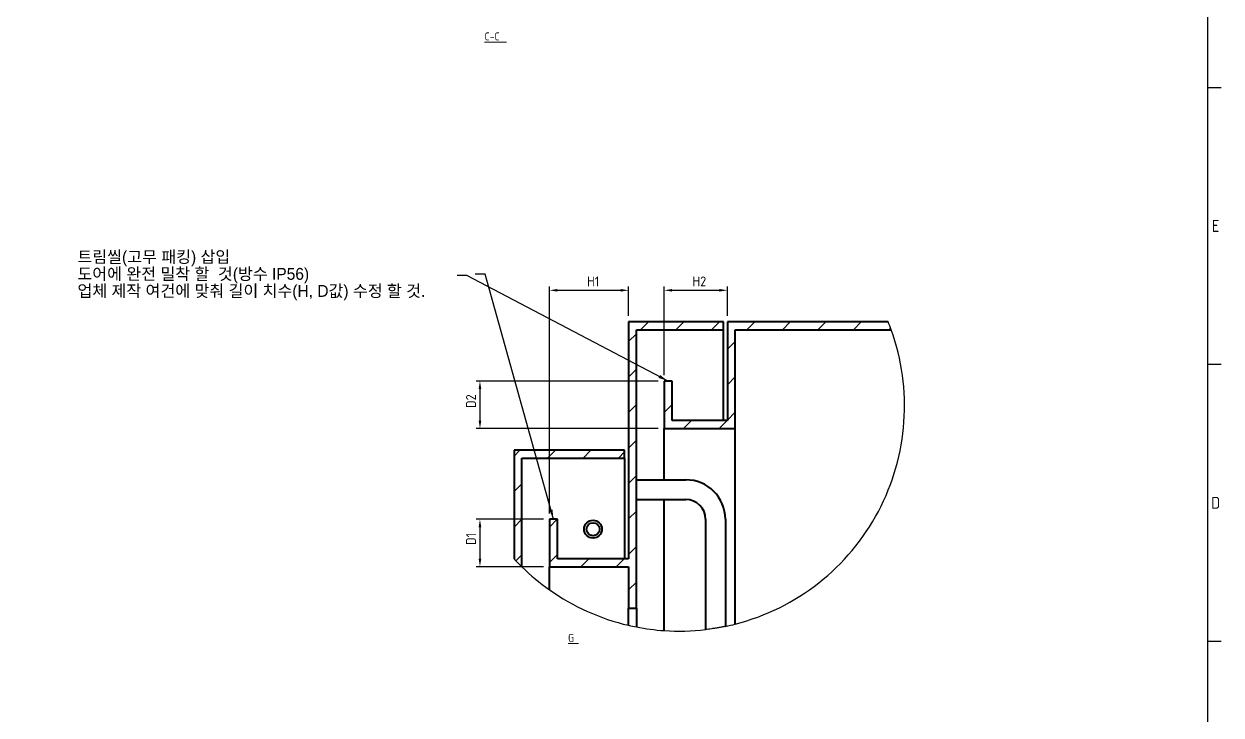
# Model space of a CAD drawing. Header units: millimetres. Extents: x 0 to 2378, y 0 to 1682.
# Drawn here: x 1739 to 2345, y 383 to 733 of the extents above; entities that cross this region are included whole.
import ezdxf

# ---------------------------------------------------------------- set-up
doc = ezdxf.new("R2010")
doc.units = ezdxf.units.MM
doc.header["$LTSCALE"] = 2
doc.layers.get('0').update_dxf_attribs({"color": 3, "lineweight": 25, "true_color": 0x00ff00})
for name, color, linetype, lineweight, true_color in [('가시적인 것(ISO)', 3, 'Continuous', 40, 0x00ff00), ('기호(ISO)', 5, 'Continuous', 25, 0x0000ff), ('치수(ISO)', 2, 'Continuous', 25, 0xffff00)]:
    doc.layers.add(name, color=color, linetype=linetype, lineweight=lineweight, true_color=true_color)
for name, color, linetype, lineweight in [('경계(ISO)', 7, 'Continuous', 25), ('끊기 선(JIS)', 7, 'Continuous', 25), ('해치(ISO)', 7, 'Continuous', 18)]:
    doc.layers.add(name, color=color, linetype=linetype, lineweight=lineweight)
doc.styles.add('문자 텍스트_PSTEK_POSCO', font='isocp.shx')
doc.styles.add('치수 텍스트_PSTEK_POSCO', font='isocp.shx')
doc.styles.add('텍스트 스타일512', font='isocp.shx')
doc.dimstyles.new('치수_PSTEK_POSCO', dxfattribs={"dimscale": 2, "dimtxt": 2.5, "dimasz": 2, "dimexe": 1, "dimexo": 1.5, "dimgap": 1, "dimtad": 1, "dimrnd": 1e-08, "dimdsep": 46, "dimtxsty": '치수 텍스트_PSTEK_POSCO', "dimcen": 0.09, "dimdle": 10, "dimclrd": 7, "dimclre": 7, "dimclrt": 2, "dimadec": 1, "dimazin": 2, "dimtfac": 1, "dimtmove": 0, "dimatfit": 3, "dimfxl": 1, "dimtolj": 1, "dimlwd": -1, "dimlwe": -1, "dimarcsym": 0})
doc.dimstyles.new('치수_PSTEK_POSCO$7', dxfattribs={"dimscale": 2, "dimtxt": 2.5, "dimasz": 2.5, "dimexe": 1, "dimexo": 1.5, "dimgap": 1, "dimtad": 1, "dimrnd": 1e-08, "dimdsep": 46, "dimtxsty": '치수 텍스트_PSTEK_POSCO', "dimcen": 0.09, "dimdle": 10, "dimclrd": 7, "dimclre": 7, "dimclrt": 2, "dimadec": 1, "dimazin": 2, "dimtfac": 1, "dimtmove": 0, "dimatfit": 3, "dimfxl": 1, "dimtolj": 1, "dimlwd": -1, "dimlwe": -1, "dimarcsym": 0})

# ---------------------------------------------------------------- blocks, each defined once
blk = doc.blocks.new('경계 Default Border')
at = {"layer": '경계(ISO)'}
for p, q in [((1169.000015258789, 350.4166793823242), (1172.399978637695, 350.4166793823242)), ((1169.000015258789, 280.3333282470703), (1172.399978637695, 280.3333282470703)), ((1169.000015258789, 210.2499961853027), (1172.399978637695, 210.2499961853027))]:
    blk.add_line(p, q, dxfattribs=at)
at = {"layer": '경계(ISO)', "flags": 128}
blk.add_lwpolyline([(20, 20), (20, 820.9999847412109), (1169.000015258789, 820.9999847412109), (1169.000015258789, 20), (20, 20)], dxfattribs=at)
at = {"layer": '경계(ISO)', "color": 2, "true_color": 0xffff00, "char_height": 3.00000011920929, "attachment_point": 7, "style": '문자 텍스트_PSTEK_POSCO'}
for s, insert in [('E', (1170.044539520165, 313.8463944559917)), ('D', (1169.878270202895, 243.7630611226583))]:
    blk.add_mtext(s, dxfattribs=dict(at, insert=insert))
blk = doc.blocks.new('*D132')
at = {"layer": 'Defpoints', "color": 0, "transparency": 16777216}
for p in [(2004.906666364728, 482.168673567287), (1969.67302182497, 458.1686735672869), (2004.906666364728, 458.1686735672869)]:
    blk.add_point(p, dxfattribs=at)
at = {"layer": '치수(ISO)', "color": 7, "transparency": 16777216}
for p, q in [((2001.906666364728, 482.168673567287), (1967.67302182497, 482.168673567287)), ((1969.67302182497, 478.168673567287), (1969.67302182497, 462.1686735672869)), ((2001.906666364728, 458.1686735672869), (1967.67302182497, 458.1686735672869))]:
    blk.add_line(p, q, dxfattribs=at)
for points in [[(1969.006355158303, 478.168673567287), (1970.339688491637, 478.168673567287), (1969.67302182497, 482.168673567287)], [(1969.006355158303, 462.1686735672869), (1970.339688491637, 462.1686735672869), (1969.67302182497, 458.1686735672869)]]:
    blk.add_solid(points, dxfattribs=at)
at = {"layer": '치수(ISO)', "color": 2, "transparency": 16777216, "insert": (1965.138250000839, 466.293673567287), "char_height": 5, "attachment_point": 4, "rotation": 90, "style": '치수 텍스트_PSTEK_POSCO'}
blk.add_mtext('\\A1; D1', dxfattribs=at)
blk = doc.blocks.new('*D133')
at = {"layer": 'Defpoints', "color": 0, "transparency": 16777216}
for p in [(2044.906666364728, 598.1185245110534), (2044.906666364728, 582.1686735672872), (2004.906666364728, 482.168673567287)]:
    blk.add_point(p, dxfattribs=at)
at = {"layer": '치수(ISO)', "color": 7, "transparency": 16777216}
for p, q in [((2004.906666364728, 485.168673567287), (2004.906666364728, 600.1185245110534)), ((2044.906666364728, 585.1686735672872), (2044.906666364728, 600.1185245110534)), ((2008.906666364728, 598.1185245110534), (2040.906666364728, 598.1185245110534))]:
    blk.add_line(p, q, dxfattribs=at)
for points in [[(2008.906666364728, 598.78519117772), (2008.906666364728, 597.4518578443867), (2004.906666364728, 598.1185245110534)], [(2040.906666364728, 598.78519117772), (2040.906666364728, 597.4518578443867), (2044.906666364728, 598.1185245110534)]]:
    blk.add_solid(points, dxfattribs=at)
at = {"layer": '치수(ISO)', "color": 2, "transparency": 16777216, "insert": (2021.031666364728, 602.6185245110534), "char_height": 5, "attachment_point": 4, "style": '치수 텍스트_PSTEK_POSCO'}
blk.add_mtext('\\A1; H1', dxfattribs=at)
blk = doc.blocks.new('*D134')
at = {"layer": 'Defpoints', "color": 0, "transparency": 16777216}
for p in [(2094.906666364729, 598.1185245110534), (2094.906666364729, 582.1686735672868), (2062.906666364729, 552.1686735672872)]:
    blk.add_point(p, dxfattribs=at)
at = {"layer": '치수(ISO)', "color": 7, "transparency": 16777216}
for p, q in [((2062.906666364729, 555.1686735672872), (2062.906666364729, 600.1185245110534)), ((2094.906666364729, 585.1686735672868), (2094.906666364729, 600.1185245110534)), ((2066.906666364729, 598.1185245110534), (2090.906666364729, 598.1185245110534))]:
    blk.add_line(p, q, dxfattribs=at)
for points in [[(2066.906666364729, 598.78519117772), (2066.906666364729, 597.4518578443867), (2062.906666364729, 598.1185245110534)], [(2090.906666364729, 598.78519117772), (2090.906666364729, 597.4518578443867), (2094.906666364729, 598.1185245110534)]]:
    blk.add_solid(points, dxfattribs=at)
at = {"layer": '치수(ISO)', "color": 2, "transparency": 16777216, "insert": (2074.381518726933, 602.6190166370376), "char_height": 5, "attachment_point": 4, "style": '치수 텍스트_PSTEK_POSCO'}
blk.add_mtext('\\A1; H2', dxfattribs=at)
blk = doc.blocks.new('*D135')
at = {"layer": 'Defpoints', "color": 0, "transparency": 16777216}
for p in [(2062.906666364729, 552.1686735672872), (1969.67302182497, 528.168673567287), (2062.906666364729, 528.168673567287)]:
    blk.add_point(p, dxfattribs=at)
at = {"layer": '치수(ISO)', "color": 7, "transparency": 16777216}
for p, q in [((2059.906666364729, 552.1686735672872), (1967.67302182497, 552.1686735672872)), ((1969.67302182497, 548.1686735672872), (1969.67302182497, 532.168673567287)), ((2059.906666364729, 528.168673567287), (1967.67302182497, 528.168673567287))]:
    blk.add_line(p, q, dxfattribs=at)
for points in [[(1969.006355158303, 548.1686735672872), (1970.339688491637, 548.1686735672872), (1969.67302182497, 552.1686735672872)], [(1969.006355158303, 532.168673567287), (1970.339688491637, 532.168673567287), (1969.67302182497, 528.168673567287)]]:
    blk.add_solid(points, dxfattribs=at)
at = {"layer": '치수(ISO)', "color": 2, "transparency": 16777216, "insert": (1965.138250000839, 535.6435259294918), "char_height": 5, "attachment_point": 4, "rotation": 90, "style": '치수 텍스트_PSTEK_POSCO'}
blk.add_mtext('\\A1; D2', dxfattribs=at)

msp = doc.modelspace()

# ---------------------------------------------------------------- hatches: boundary and pattern name
at = {"layer": '해치(ISO)'}
h = msp.add_hatch(dxfattribs=at)
h.set_pattern_fill('ANSI31', color=256, scale=101.6, style=0)
h.set_pattern_definition([(45, (0, 0), (-8.980256121069154, 8.980256121069154), [])])
edge = h.paths.add_edge_path()
edge.add_line((1986.906666364729, 517.1686735672869), (1986.906666364729, 462.2211586447033))
edge.add_ellipse((2070.631672187426, 539.5045532039245), major_axis=(-79.72500582269761, -81.40345890180498), ratio=1, start_angle=357.1121162013496, end_angle=360)
edge.add_line((1990.906666364729, 458.1010943021196), (1990.906666364729, 513.168673567287))
edge.add_line((1990.906666364729, 513.168673567287), (2042.906666364729, 513.168673567287))
edge.add_line((2042.906666364729, 513.168673567287), (2042.906666364729, 517.168673567287))
edge.add_line((2042.906666364729, 517.1686735672869), (1986.906666364729, 517.1686735672869))
h.paths.add_polyline_path([(2044.906666364729, 458.168673567287), (2044.906666364729, 437.168673567287), (2048.906666364729, 437.168673567287), (2048.906666364729, 578.1686735672873), (2092.906666364729, 578.1686735672873), (2092.906666364729, 582.1686735672874), (2044.906666364729, 582.1686735672874), (2044.906666364729, 462.1686735672869), (2008.906666364729, 462.168673567287), (2008.906666364729, 482.168673567287), (2004.906666364729, 482.168673567287), (2004.906666364729, 458.1686735672869)])
edge = h.paths.add_edge_path()
edge.add_ellipse((2070.631672187203, 539.5045532037922), major_axis=(105.65212969092, 42.66412036349463), ratio=1, start_angle=357.8466082933353, end_angle=360)
edge.add_line((2176.283801878123, 582.1686735672869), (2094.906666364729, 582.1686735672869))
edge.add_line((2094.906666364729, 582.1686735672869), (2094.906666364729, 532.1686735672871))
edge.add_line((2094.906666364729, 532.1686735672871), (2066.906666364729, 532.1686735672871))
edge.add_line((2066.906666364729, 532.1686735672871), (2066.906666364729, 552.1686735672873))
edge.add_line((2066.906666364729, 552.1686735672873), (2062.906666364729, 552.1686735672873))
edge.add_line((2062.906666364729, 552.1686735672872), (2062.906666364729, 528.168673567287))
edge.add_line((2062.906666364729, 528.1686735672871), (2098.906666364729, 528.1686735672871))
edge.add_line((2098.906666364729, 528.1686735672871), (2098.906666364729, 578.1686735672869))
edge.add_line((2098.906666364729, 578.1686735672868), (2177.81229296883, 578.1686735672872))

# ---------------------------------------------------------------- linework, layer by layer
at = {"layer": '가시적인 것(ISO)'}
for p, q in [((2092.906666364729, 582.1686735672872), (2044.906666364728, 582.1686735672872)), ((2044.906666364728, 582.1686735672872), (2044.906666364729, 462.1686735672869)), ((2092.906666364729, 578.1686735672873), (2092.906666364729, 582.1686735672872)), ((2176.283801878123, 582.1686735672868), (2094.906666364729, 582.1686735672868)), ((2094.906666364729, 582.1686735672869), (2094.906666364729, 532.168673567287)), ((2048.906666364729, 437.1686735672869), (2048.906666364729, 578.1686735672872)), ((2048.906666364729, 578.1686735672872), (2092.906666364729, 578.1686735672872)), ((2092.906666364729, 532.1686735672869), (2092.906666364729, 578.1686735672872)), ((2098.906666364729, 528.168673567287), (2098.906666364729, 578.1686735672868)), ((2098.906666364729, 578.1686735672868), (2177.81229296883, 578.1686735672868)), ((2066.906666364729, 552.1686735672872), (2062.906666364729, 552.1686735672872)), ((2062.906666364729, 552.1686735672872), (2062.906666364729, 528.1686735672871)), ((2066.906666364729, 532.168673567287), (2066.906666364729, 552.1686735672872)), ((2062.906666364729, 528.168673567287), (2098.906666364729, 528.168673567287)), ((2062.906666364729, 502.1686735672869), (2062.906666364729, 528.168673567287)), ((2094.906666364729, 532.168673567287), (2066.906666364729, 532.168673567287)), ((2098.906666364729, 429.1273618151772), (2098.906666364729, 528.168673567287)), ((1986.906666364729, 517.1686735672869), (1986.906666364729, 462.2211586447032)), ((2042.906666364729, 517.1686735672869), (1986.906666364729, 517.1686735672869)), ((2042.906666364729, 513.1686735672869), (2042.906666364729, 517.1686735672869)), ((1990.906666364729, 513.1686735672869), (2042.906666364729, 513.1686735672869)), ((1990.906666364729, 458.1010943021195), (1990.906666364729, 513.1686735672869)), ((2042.906666364729, 513.1686735672868), (2042.906666364729, 462.1686735672869)), ((2048.906666364726, 502.1686735672869), (2073.906666364729, 502.168673567287)), ((2048.906666364726, 492.1686735672869), (2073.906666364729, 492.168673567287)), ((2062.906666364729, 425.8255139766333), (2062.906666364729, 492.1686735672869)), ((2008.906666364728, 482.168673567287), (2004.906666364728, 482.168673567287)), ((2004.906666364728, 482.168673567287), (2004.906666364728, 458.1686735672869)), ((2008.906666364728, 462.1686735672869), (2008.906666364728, 482.168673567287)), ((2083.906666364729, 482.1686735672869), (2083.906666364729, 426.3393014514985)), ((2093.906666364729, 482.1686735672869), (2093.906666364729, 427.9658858251087)), ((2044.906666364729, 462.1686735672869), (2008.906666364728, 462.1686735672869)), ((2004.906666364728, 458.1686735672869), (2044.906666364729, 458.1686735672869)), ((2004.906666364729, 446.4302641429117), (2004.906666364729, 458.1686735672869)), ((2044.906666364729, 458.1686735672869), (2044.906666364729, 437.1686735672869)), ((2044.906666364729, 437.1686735672869), (2048.906666364729, 437.1686735672869)), ((2044.906666364729, 428.5053471255687), (2044.906666364729, 437.1686735672869)), ((2048.906666364729, 437.1686735672869), (2048.906666364729, 427.6536533568228))]:
    msp.add_line(p, q, dxfattribs=at)
for centre, radius in [((2026.906666364729, 477.1686735672868), 4.500000000000004), ((2026.906666364728, 477.1686735672867), 3.300000000000021)]:
    msp.add_circle(centre, radius, dxfattribs=at)
for radius in [20.00000000000012, 10.00000000000012]:
    msp.add_arc((2073.906666364729, 482.1686735672869), radius, 0, 90, dxfattribs=at)
at = {"layer": '기호(ISO)', "color": 7, "lineweight": 18}
for p, q in [((1972.004552750034, 723.8074281914784), (1983.122551111621, 723.8074281914784)), ((2014.267980739474, 419.2870576145745), (2019.602903410792, 419.2870576145745))]:
    msp.add_line(p, q, dxfattribs=at)
at = {"layer": '끊기 선(JIS)'}
for centre, radius, start, end in [((2070.631672187203, 539.5045532037922), 113.9412114847729, 19.836299376375, 21.98969108303971), ((2070.631672187348, 539.5045532038482), 113.941211484617, 284.3683161660533, 19.83629937637311), ((2070.631672187426, 539.5045532039245), 113.9412114847259, 222.7089368779132, 225.5968206765636), ((2070.631672187348, 539.5045532038479), 113.9412114846164, 225.5968206765645, 234.7719280900125), ((2070.631672187349, 539.5045532038488), 113.9412114846176, 234.7719280900124, 256.9515816272427), ((2070.631672187329, 539.5045532037559), 113.9412114845229, 256.9515816272416, 259.0081973004671), ((2070.63167218735, 539.5045532038557), 113.9412114846246, 259.0081973004667, 266.1124687810527), ((2070.631672187348, 539.5045532038442), 113.9412114846131, 266.1124687810531, 276.690577148847), ((2070.631672187333, 539.504553203915), 113.9412114846855, 281.7868833921119, 284.3683161660526)]:
    msp.add_arc(centre, radius, start, end, dxfattribs=at)
msp.add_open_spline([(2093.906666364729, 427.9658858251087), (2093.856479874722, 427.9553225313876), (2093.781200139711, 427.9394775908061), (2093.27382178774, 427.835399888544), (2092.891995488038, 427.7580675542174), (2092.008022976839, 427.5855756484533), (2091.443929030603, 427.4784683253683), (2090.208331512502, 427.2559534898176), (2089.536777316699, 427.1408393193513), (2088.280088310302, 426.9366357085033), (2087.610174366894, 426.8337083041645), (2086.375462768829, 426.654555929709), (2085.81073955045, 426.5780371691149), (2084.923708869425, 426.46237062538), (2084.540501649624, 426.415164970365), (2084.031969003432, 426.3537807225692), (2083.95678742021, 426.3450931599268), (2083.906666364729, 426.3393014514985)], degree=3, knots=[0.7584410552507126, 0.7584410552507126, 0.7584410552507158, 0.7584410552507158, 0.8525909605362652, 0.8525909605362652, 0.9467408658218144, 0.9467408658218144, 1.042497191723867, 1.042497191723867, 1.138253517625921, 1.138253517625921, 1.233472958257991, 1.233472958257991, 1.328692398890062, 1.328692398890062, 1.422786858366948, 1.422786858366948, 1.516881317843834, 1.516881317843834, 1.516881317843834, 1.516881317843834], dxfattribs=at)

# ---------------------------------------------------------------- block references
at = {"xscale": 2, "yscale": 2, "zscale": 2}
msp.add_blockref('경계 Default Border', (0, 0), dxfattribs=at)

# ---------------------------------------------------------------- texts
at = {"layer": '기호(ISO)', "color": 7, "char_height": 4.000000059604645, "attachment_point": 7, "style": '텍스트 스타일512'}
for s, insert in [('C-C ', (1972.004552750034, 724.6692875605702)), ('G ', (2014.267980739474, 420.1489169836661))]:
    msp.add_mtext(s, dxfattribs=dict(at, insert=insert))
at = {"layer": '기호(ISO)', "color": 2, "true_color": 0xffff00, "insert": (1765.917428225515, 605.530764063863), "char_height": 6.000000238418579, "width": 190.1945686340332, "attachment_point": 4, "line_spacing_factor": 0.8627304434776306, "style": '치수 텍스트_PSTEK_POSCO'}
msp.add_mtext('{\\f굴림|b0|i0;\\H6.0000;트림씰(고무 패킹) 삽입 \\P도어에 완전 밀착 할  것(방수 IP56)\\P업체 제작 여건에 맞춰 길이 치수(H, D값) 수정 할 것.}', dxfattribs=at)
at = {"layer": '기호(ISO)', "color": 2, "true_color": 0xffff00, "insert": (1962.644030437016, 606.2078260716767), "char_height": 6.000000238418579, "attachment_point": 4, "style": '치수 텍스트_PSTEK_POSCO'}
msp.add_mtext('{\\fISOCP|b0|i0;\\H6.0000; }', dxfattribs=at)

# ---------------------------------------------------------------- dimensions: what is measured, and where the dimension line sits
at = {"layer": '치수(ISO)', "color": 7}
for base, p1, p2, angle, text, picture, middle in [((2044.906666364728, 598.1185245110534), (2004.906666364728, 482.168673567287), (2044.906666364728, 582.1686735672872), 180, ' H1', '*D133', (2024.906666364728, 598.1185245110534)), ((2094.906666364729, 598.1185245110534), (2062.906666364729, 552.1686735672872), (2094.906666364729, 582.1686735672868), 180, ' H2', '*D134', (2078.906666364729, 598.1185245110534)), ((1969.67302182497, 528.168673567287), (2062.906666364729, 552.1686735672872), (2062.906666364729, 528.168673567287), 90, ' D2', '*D135', (1969.67302182497, 540.1686735672871)), ((1969.67302182497, 458.1686735672869), (2004.906666364728, 482.168673567287), (2004.906666364728, 458.1686735672869), 90, ' D1', '*D132', (1969.67302182497, 470.168673567287))]:
    dim = msp.add_linear_dim(base=base, p1=p1, p2=p2, angle=angle, text=text, dimstyle='치수_PSTEK_POSCO', override={"dimdec": 2, "dimlfac": 0.5, "dimtp": 0, "dimtm": -0, "dimtdec": 2, "dimtofl": 0, "dimatfit": 1}, dxfattribs=at)
    dim.commit()
    dim.dimension.update_dxf_attribs({"geometry": picture, "text_midpoint": middle, "dimtype": 160})

# ---------------------------------------------------------------- leaders
at = {"layer": '기호(ISO)', "color": 7, "annotation_type": 0, "has_hookline": 1, "hookline_direction": 1}
for points, text_width in [([(2006.906666364728, 482.168673567287), (1972.311491772675, 606.2078260716767), (1967.311491772675, 606.2078260716767)], 2.667671382660046), ([(2064.906666364729, 552.1686735672872), (1963.111996859548, 605.530764063863), (1958.111996859548, 605.530764063863)], 179.9280886037741)]:
    msp.add_leader(points, dimstyle='치수_PSTEK_POSCO$7', override={"dimtad": 0}, dxfattribs=dict(at, text_width=text_width))

doc.saveas('drawing.dxf')
